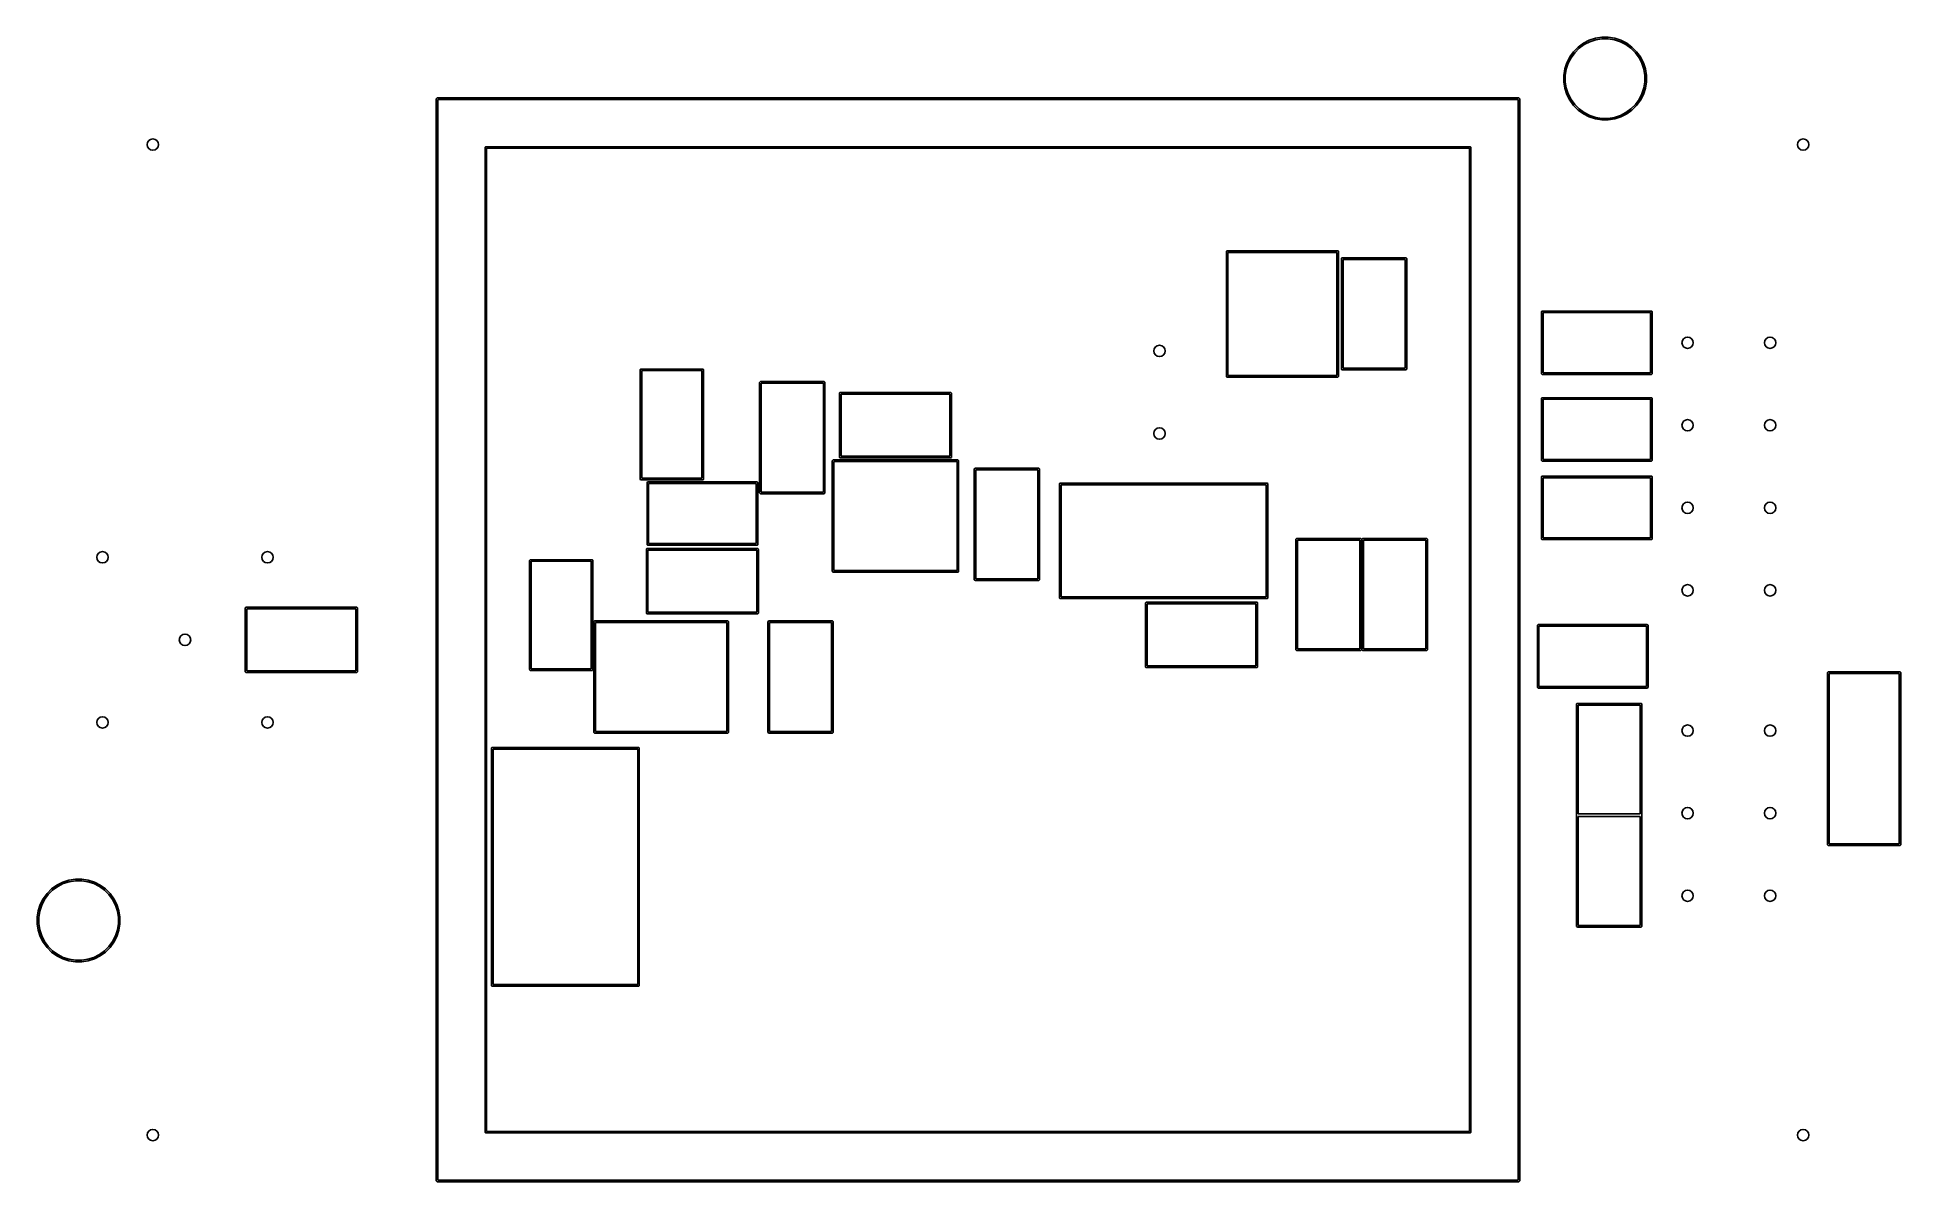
# Model space of a CAD drawing. Extents: x 0.26 to 2.52, y 0.34 to 1.73.
import ezdxf

# ---------------------------------------------------------------- set-up
doc = ezdxf.new("R2010")
doc.units = 0
doc.header["$MEASUREMENT"] = 0
doc.layers.add('BLACK', color=7, linetype='CONTINUOUS')

msp = doc.modelspace()

# ---------------------------------------------------------------- linework, layer by layer
at = {"layer": 'BLACK', "linetype": 'CONTINUOUS'}
for p, q in [((2.1218, 1.7126), (2.1274, 1.7182)), ((2.1286, 1.7168), (2.1232, 1.7114)), ((2.1274, 1.7182), (2.1338, 1.7228)), ((2.1347, 1.7212), (2.1286, 1.7168)), ((2.1338, 1.7228), (2.1408, 1.7264)), ((2.1415, 1.7247), (2.1347, 1.7212)), ((2.1408, 1.7264), (2.1483, 1.7288)), ((2.1487, 1.727), (2.1415, 1.7247)), ((2.1483, 1.7288), (2.1561, 1.73)), ((2.1562, 1.7282), (2.1487, 1.727)), ((2.1561, 1.73), (2.1639, 1.73)), ((2.1638, 1.7282), (2.1562, 1.7282)), ((2.1713, 1.727), (2.1638, 1.7282)), ((2.1639, 1.73), (2.1717, 1.7288)), ((2.1785, 1.7247), (2.1713, 1.727)), ((2.1717, 1.7288), (2.1792, 1.7264)), ((2.1853, 1.7212), (2.1785, 1.7247)), ((2.1792, 1.7264), (2.1862, 1.7228)), ((2.1914, 1.7168), (2.1853, 1.7212)), ((2.1862, 1.7228), (2.1926, 1.7182)), ((2.1968, 1.7114), (2.1914, 1.7168)), ((2.1926, 1.7182), (2.1982, 1.7126)), ((2.1112, 1.6917), (2.1136, 1.6992)), ((2.1153, 1.6985), (2.113, 1.6913)), ((2.1136, 1.6992), (2.1172, 1.7062)), ((2.1188, 1.7053), (2.1153, 1.6985)), ((2.1172, 1.7062), (2.1218, 1.7126)), ((2.1232, 1.7114), (2.1188, 1.7053)), ((2.2012, 1.7053), (2.1968, 1.7114)), ((2.1982, 1.7126), (2.2028, 1.7062)), ((2.2047, 1.6985), (2.2012, 1.7053)), ((2.2028, 1.7062), (2.2064, 1.6992)), ((2.207, 1.6913), (2.2047, 1.6985)), ((2.2064, 1.6992), (2.2088, 1.6917)), ((2.11, 1.6839), (2.1112, 1.6917)), ((2.11, 1.6838), (2.11, 1.6839)), ((2.11, 1.6761), (2.11, 1.6838)), ((2.1112, 1.6683), (2.11, 1.6761)), ((2.113, 1.6913), (2.1118, 1.6838)), ((2.1118, 1.6838), (2.1118, 1.6762)), ((2.1118, 1.6762), (2.113, 1.6687)), ((2.2082, 1.6838), (2.207, 1.6913)), ((2.207, 1.6687), (2.2082, 1.6762)), ((2.2082, 1.6762), (2.2082, 1.6838)), ((2.2088, 1.6917), (2.21, 1.6839)), ((2.21, 1.6761), (2.2088, 1.6683)), ((2.21, 1.6839), (2.21, 1.6761)), ((0.7435, 1.6555), (0.7436, 1.6559)), ((0.7435, 0.3445), (0.7435, 1.6555)), ((0.7436, 1.6559), (0.7441, 1.6564)), ((0.7441, 1.6564), (0.7445, 1.6565)), ((0.7445, 1.6565), (2.0555, 1.6565)), ((0.7455, 1.6545), (0.7455, 0.3455)), ((2.0545, 1.6545), (0.7455, 1.6545)), ((2.0545, 0.3455), (2.0545, 1.6545)), ((2.0555, 1.6565), (2.0559, 1.6564)), ((2.0559, 1.6564), (2.0564, 1.6559)), ((2.0564, 1.6559), (2.0565, 1.6555)), ((2.0565, 1.6555), (2.0565, 0.3445)), ((2.1136, 1.6608), (2.1112, 1.6683)), ((2.113, 1.6687), (2.1153, 1.6615)), ((2.1172, 1.6538), (2.1136, 1.6608)), ((2.1153, 1.6615), (2.1188, 1.6547)), ((2.1218, 1.6474), (2.1172, 1.6538)), ((2.1188, 1.6547), (2.1232, 1.6486)), ((2.1968, 1.6486), (2.2012, 1.6547)), ((2.2028, 1.6538), (2.1982, 1.6474)), ((2.2012, 1.6547), (2.2047, 1.6615)), ((2.2064, 1.6608), (2.2028, 1.6538)), ((2.2047, 1.6615), (2.207, 1.6687)), ((2.2088, 1.6683), (2.2064, 1.6608)), ((2.1274, 1.6418), (2.1218, 1.6474)), ((2.1232, 1.6486), (2.1286, 1.6432)), ((2.1338, 1.6372), (2.1274, 1.6418)), ((2.1286, 1.6432), (2.1347, 1.6388)), ((2.1408, 1.6336), (2.1338, 1.6372)), ((2.1347, 1.6388), (2.1415, 1.6353)), ((2.1483, 1.6312), (2.1408, 1.6336)), ((2.1415, 1.6353), (2.1487, 1.633)), ((2.1561, 1.63), (2.1483, 1.6312)), ((2.1487, 1.633), (2.1562, 1.6318)), ((2.1639, 1.63), (2.1561, 1.63)), ((2.1562, 1.6318), (2.1638, 1.6318)), ((2.1638, 1.6318), (2.1713, 1.633)), ((2.1717, 1.6312), (2.1639, 1.63)), ((2.1713, 1.633), (2.1785, 1.6353)), ((2.1792, 1.6336), (2.1717, 1.6312)), ((2.1785, 1.6353), (2.1853, 1.6388)), ((2.1862, 1.6372), (2.1792, 1.6336)), ((2.1853, 1.6388), (2.1914, 1.6432)), ((2.1926, 1.6418), (2.1862, 1.6372)), ((2.1914, 1.6432), (2.1968, 1.6486)), ((2.1982, 1.6474), (2.1926, 1.6418)), ((0.8026, 1.5968), (0.8032, 1.5974)), ((0.8026, 1.5965), (0.8026, 1.5968)), ((0.8026, 0.4035), (0.8026, 1.5965)), ((0.8032, 1.5974), (0.8035, 1.5974)), ((0.8035, 1.5974), (1.9965, 1.5974)), ((0.8045, 1.5955), (0.8045, 0.4045)), ((1.9955, 1.5955), (0.8045, 1.5955)), ((1.9955, 0.4045), (1.9955, 1.5955)), ((1.9965, 1.5974), (1.9968, 1.5974)), ((1.9968, 1.5974), (1.9974, 1.5968)), ((1.9974, 1.5968), (1.9974, 1.5965)), ((1.9974, 1.5965), (1.9974, 0.4035)), ((1.701, 1.4704), (1.7011, 1.4708)), ((1.701, 1.3192), (1.701, 1.4704)), ((1.7011, 1.4708), (1.7016, 1.4713)), ((1.7016, 1.4713), (1.702, 1.4714)), ((1.702, 1.4714), (1.8359, 1.4714)), ((1.703, 1.4694), (1.703, 1.3202)), ((1.8349, 1.4694), (1.703, 1.4694)), ((1.8349, 1.3202), (1.8349, 1.4694)), ((1.8359, 1.4714), (1.8362, 1.4713)), ((1.8362, 1.4713), (1.8368, 1.4708)), ((1.8368, 1.4708), (1.8368, 1.4704)), ((1.8368, 1.4704), (1.8368, 1.3192)), ((1.8404, 1.4619), (1.8405, 1.4623)), ((1.8404, 1.3281), (1.8404, 1.4619)), ((1.8405, 1.4623), (1.841, 1.4628)), ((1.841, 1.4628), (1.8414, 1.4629)), ((1.8414, 1.4629), (1.9186, 1.4629)), ((1.8424, 1.4609), (1.8424, 1.3291)), ((1.9176, 1.4609), (1.8424, 1.4609)), ((1.9176, 1.3291), (1.9176, 1.4609)), ((1.9186, 1.4629), (1.919, 1.4628)), ((1.919, 1.4628), (1.9195, 1.4623)), ((1.9195, 1.4623), (1.9196, 1.4619)), ((1.9196, 1.4619), (1.9196, 1.3281)), ((2.0829, 1.3978), (2.0835, 1.3983)), ((2.0829, 1.3974), (2.0829, 1.3978)), ((2.0829, 1.3226), (2.0829, 1.3974)), ((2.0835, 1.3983), (2.0839, 1.3984)), ((2.0839, 1.3984), (2.2161, 1.3984)), ((2.0848, 1.3964), (2.0848, 1.3236)), ((2.2152, 1.3964), (2.0848, 1.3964)), ((2.2152, 1.3236), (2.2152, 1.3964)), ((2.2161, 1.3984), (2.2165, 1.3983)), ((2.2165, 1.3983), (2.2171, 1.3978)), ((2.2171, 1.3978), (2.2171, 1.3974)), ((2.2171, 1.3974), (2.2171, 1.3226)), ((0.9906, 1.3271), (0.9907, 1.3275)), ((0.9906, 1.1949), (0.9906, 1.3271)), ((0.9907, 1.3275), (0.9912, 1.3281)), ((0.9912, 1.3281), (0.9916, 1.3281)), ((0.9916, 1.3281), (1.0664, 1.3281)), ((0.9926, 1.3262), (0.9926, 1.1958)), ((1.0654, 1.3262), (0.9926, 1.3262)), ((1.0654, 1.1958), (1.0654, 1.3262)), ((1.0664, 1.3281), (1.0668, 1.3281)), ((1.0668, 1.3281), (1.0673, 1.3275)), ((1.0673, 1.3275), (1.0674, 1.3271)), ((1.0674, 1.3271), (1.0674, 1.1949)), ((1.1354, 1.3119), (1.1355, 1.3123)), ((1.1354, 1.1781), (1.1354, 1.3119)), ((1.1355, 1.3123), (1.136, 1.3128)), ((1.136, 1.3128), (1.1364, 1.3129)), ((1.1364, 1.3129), (1.2136, 1.3129)), ((1.1374, 1.3109), (1.1374, 1.1791)), ((1.2126, 1.3109), (1.1374, 1.3109)), ((1.2126, 1.1791), (1.2126, 1.3109)), ((1.2136, 1.3129), (1.214, 1.3128)), ((1.214, 1.3128), (1.2145, 1.3123)), ((1.2145, 1.3123), (1.2146, 1.3119)), ((1.2146, 1.3119), (1.2146, 1.1781)), ((1.7011, 1.3189), (1.701, 1.3192)), ((1.7016, 1.3183), (1.7011, 1.3189)), ((1.702, 1.3182), (1.7016, 1.3183)), ((1.8359, 1.3182), (1.702, 1.3182)), ((1.703, 1.3202), (1.8349, 1.3202)), ((1.8362, 1.3183), (1.8359, 1.3182)), ((1.8368, 1.3189), (1.8362, 1.3183)), ((1.8368, 1.3192), (1.8368, 1.3189)), ((1.8405, 1.3277), (1.8404, 1.3281)), ((1.841, 1.3272), (1.8405, 1.3277)), ((1.8414, 1.3271), (1.841, 1.3272)), ((1.9186, 1.3271), (1.8414, 1.3271)), ((1.8424, 1.3291), (1.9176, 1.3291)), ((1.919, 1.3272), (1.9186, 1.3271)), ((1.9195, 1.3277), (1.919, 1.3272)), ((1.9196, 1.3281), (1.9195, 1.3277)), ((2.0829, 1.3222), (2.0829, 1.3226)), ((2.0835, 1.3217), (2.0829, 1.3222)), ((2.0839, 1.3216), (2.0835, 1.3217)), ((2.2161, 1.3216), (2.0839, 1.3216)), ((2.0848, 1.3236), (2.2152, 1.3236)), ((2.2165, 1.3217), (2.2161, 1.3216)), ((2.2171, 1.3222), (2.2165, 1.3217)), ((2.2171, 1.3226), (2.2171, 1.3222)), ((1.2321, 1.2986), (1.2322, 1.299)), ((1.2321, 1.2214), (1.2321, 1.2986)), ((1.2322, 1.299), (1.2327, 1.2995)), ((1.2327, 1.2995), (1.2331, 1.2996)), ((1.2331, 1.2996), (1.3669, 1.2996)), ((1.2341, 1.2976), (1.2341, 1.2224)), ((1.3659, 1.2976), (1.2341, 1.2976)), ((1.3659, 1.2224), (1.3659, 1.2976)), ((1.3669, 1.2996), (1.3673, 1.2995)), ((1.3673, 1.2995), (1.3678, 1.299)), ((1.3678, 1.299), (1.3679, 1.2986)), ((1.3679, 1.2986), (1.3679, 1.2214)), ((2.0829, 1.2928), (2.0835, 1.2933)), ((2.0829, 1.2924), (2.0829, 1.2928)), ((2.0829, 1.2176), (2.0829, 1.2924)), ((2.0835, 1.2933), (2.0839, 1.2934)), ((2.0839, 1.2934), (2.2161, 1.2934)), ((2.0848, 1.2914), (2.0848, 1.2186)), ((2.2152, 1.2914), (2.0848, 1.2914)), ((2.2152, 1.2186), (2.2152, 1.2914)), ((2.2161, 1.2934), (2.2165, 1.2933)), ((2.2165, 1.2933), (2.2171, 1.2928)), ((2.2171, 1.2928), (2.2171, 1.2924)), ((2.2171, 1.2924), (2.2171, 1.2176)), ((1.2322, 1.221), (1.2321, 1.2214)), ((1.2327, 1.2205), (1.2322, 1.221)), ((1.2331, 1.2204), (1.2327, 1.2205)), ((1.3669, 1.2204), (1.2331, 1.2204)), ((1.2341, 1.2224), (1.3659, 1.2224)), ((1.3673, 1.2205), (1.3669, 1.2204)), ((1.3678, 1.221), (1.3673, 1.2205)), ((1.3679, 1.2214), (1.3678, 1.221)), ((1.2234, 1.2169), (1.2235, 1.2173)), ((1.2234, 1.0831), (1.2234, 1.2169)), ((1.2235, 1.2173), (1.224, 1.2178)), ((1.224, 1.2178), (1.2244, 1.2179)), ((1.2244, 1.2179), (1.3756, 1.2179)), ((1.2254, 1.2159), (1.2254, 1.0841)), ((1.3746, 1.2159), (1.2254, 1.2159)), ((1.3746, 1.0841), (1.3746, 1.2159)), ((1.3756, 1.2179), (1.376, 1.2178)), ((1.376, 1.2178), (1.3765, 1.2173)), ((1.3765, 1.2173), (1.3766, 1.2169)), ((1.3766, 1.2169), (1.3766, 1.0831)), ((1.3954, 1.2069), (1.3955, 1.2073)), ((1.3954, 1.0731), (1.3954, 1.2069)), ((1.3955, 1.2073), (1.396, 1.2078)), ((1.396, 1.2078), (1.3964, 1.2079)), ((1.3964, 1.2079), (1.4736, 1.2079)), ((1.3974, 1.2059), (1.3974, 1.0741)), ((1.4726, 1.2059), (1.3974, 1.2059)), ((1.4726, 1.0741), (1.4726, 1.2059)), ((1.4736, 1.2079), (1.474, 1.2078)), ((1.474, 1.2078), (1.4745, 1.2073)), ((1.4745, 1.2073), (1.4746, 1.2069)), ((1.4746, 1.2069), (1.4746, 1.0731)), ((2.0829, 1.2172), (2.0829, 1.2176)), ((2.0835, 1.2167), (2.0829, 1.2172)), ((2.0829, 1.1978), (2.0835, 1.1983)), ((2.0829, 1.1974), (2.0829, 1.1978)), ((2.0829, 1.1226), (2.0829, 1.1974)), ((2.0839, 1.2166), (2.0835, 1.2167)), ((2.0835, 1.1983), (2.0839, 1.1984)), ((2.2161, 1.2166), (2.0839, 1.2166)), ((2.0839, 1.1984), (2.2161, 1.1984)), ((2.0848, 1.2186), (2.2152, 1.2186)), ((2.2165, 1.2167), (2.2161, 1.2166)), ((2.2161, 1.1984), (2.2165, 1.1983)), ((2.2171, 1.2172), (2.2165, 1.2167)), ((2.2165, 1.1983), (2.2171, 1.1978)), ((2.2171, 1.2176), (2.2171, 1.2172)), ((2.2171, 1.1978), (2.2171, 1.1974)), ((2.2171, 1.1974), (2.2171, 1.1226)), ((0.9907, 1.1945), (0.9906, 1.1949)), ((0.9912, 1.1939), (0.9907, 1.1945)), ((0.9916, 1.1939), (0.9912, 1.1939)), ((1.0664, 1.1939), (0.9916, 1.1939)), ((0.9926, 1.1958), (1.0654, 1.1958)), ((0.9989, 1.1908), (0.9995, 1.1913)), ((0.9989, 1.1904), (0.9989, 1.1908)), ((0.9989, 1.1156), (0.9989, 1.1904)), ((0.9995, 1.1913), (0.9999, 1.1914)), ((0.9999, 1.1914), (1.1321, 1.1914)), ((1.0008, 1.1894), (1.0008, 1.1166)), ((1.1312, 1.1894), (1.0008, 1.1894)), ((1.0668, 1.1939), (1.0664, 1.1939)), ((1.0673, 1.1945), (1.0668, 1.1939)), ((1.0674, 1.1949), (1.0673, 1.1945)), ((1.1312, 1.1166), (1.1312, 1.1894)), ((1.1321, 1.1914), (1.1325, 1.1913)), ((1.1325, 1.1913), (1.1331, 1.1908)), ((1.1331, 1.1908), (1.1331, 1.1904)), ((1.1331, 1.1904), (1.1331, 1.1156)), ((1.1355, 1.1777), (1.1354, 1.1781)), ((1.136, 1.1772), (1.1355, 1.1777)), ((1.1364, 1.1771), (1.136, 1.1772)), ((1.2136, 1.1771), (1.1364, 1.1771)), ((1.1374, 1.1791), (1.2126, 1.1791)), ((1.214, 1.1772), (1.2136, 1.1771)), ((1.2145, 1.1777), (1.214, 1.1772)), ((1.2146, 1.1781), (1.2145, 1.1777)), ((1.4988, 1.1889), (1.4989, 1.1893)), ((1.4988, 1.0511), (1.4988, 1.1889)), ((1.4989, 1.1893), (1.4994, 1.1898)), ((1.4994, 1.1898), (1.4998, 1.1899)), ((1.4998, 1.1899), (1.7502, 1.1899)), ((1.5008, 1.1879), (1.5008, 1.0521)), ((1.7492, 1.1879), (1.5008, 1.1879)), ((1.7492, 1.0521), (1.7492, 1.1879)), ((1.7502, 1.1899), (1.7506, 1.1898)), ((1.7506, 1.1898), (1.7511, 1.1893)), ((1.7511, 1.1893), (1.7512, 1.1889)), ((1.7512, 1.1889), (1.7512, 1.0511)), ((2.0848, 1.1964), (2.0848, 1.1236)), ((2.2152, 1.1964), (2.0848, 1.1964)), ((2.2152, 1.1236), (2.2152, 1.1964)), ((0.9981, 1.1096), (0.9982, 1.11)), ((0.9981, 1.0324), (0.9981, 1.1096)), ((0.9982, 1.11), (0.9987, 1.1105)), ((0.9987, 1.1105), (0.9991, 1.1106)), ((0.9989, 1.1152), (0.9989, 1.1156)), ((0.9995, 1.1147), (0.9989, 1.1152)), ((0.9991, 1.1106), (1.1329, 1.1106)), ((0.9999, 1.1146), (0.9995, 1.1147)), ((1.1321, 1.1146), (0.9999, 1.1146)), ((1.0001, 1.1086), (1.0001, 1.0334)), ((1.1319, 1.1086), (1.0001, 1.1086)), ((1.0008, 1.1166), (1.1312, 1.1166)), ((1.1319, 1.0334), (1.1319, 1.1086)), ((1.1325, 1.1147), (1.1321, 1.1146)), ((1.1331, 1.1152), (1.1325, 1.1147)), ((1.1329, 1.1106), (1.1333, 1.1105)), ((1.1331, 1.1156), (1.1331, 1.1152)), ((1.1333, 1.1105), (1.1338, 1.11)), ((1.1338, 1.11), (1.1339, 1.1096)), ((1.1339, 1.1096), (1.1339, 1.0324)), ((1.7854, 1.1219), (1.7855, 1.1223)), ((1.7854, 0.9881), (1.7854, 1.1219)), ((1.7855, 1.1223), (1.786, 1.1228)), ((1.786, 1.1228), (1.7864, 1.1229)), ((1.7864, 1.1229), (1.8636, 1.1229)), ((1.7874, 1.1209), (1.7874, 0.9891)), ((1.8626, 1.1209), (1.7874, 1.1209)), ((1.8626, 0.9891), (1.8626, 1.1209)), ((1.8636, 1.1229), (1.864, 1.1228)), ((1.864, 1.1228), (1.8645, 1.1223)), ((1.8645, 1.1223), (1.8646, 1.1219)), ((1.8646, 1.1219), (1.8646, 0.9881)), ((1.8654, 1.1219), (1.8655, 1.1223)), ((1.8654, 0.9881), (1.8654, 1.1219)), ((1.8655, 1.1223), (1.866, 1.1228)), ((1.866, 1.1228), (1.8664, 1.1229)), ((1.8664, 1.1229), (1.9436, 1.1229)), ((1.8674, 1.1209), (1.8674, 0.9891)), ((1.9426, 1.1209), (1.8674, 1.1209)), ((1.9426, 0.9891), (1.9426, 1.1209)), ((1.9436, 1.1229), (1.944, 1.1228)), ((1.944, 1.1228), (1.9445, 1.1223)), ((1.9445, 1.1223), (1.9446, 1.1219)), ((1.9446, 1.1219), (1.9446, 0.9881)), ((2.0829, 1.1222), (2.0829, 1.1226)), ((2.0835, 1.1217), (2.0829, 1.1222)), ((2.0839, 1.1216), (2.0835, 1.1217)), ((2.2161, 1.1216), (2.0839, 1.1216)), ((2.0848, 1.1236), (2.2152, 1.1236)), ((2.2165, 1.1217), (2.2161, 1.1216)), ((2.2171, 1.1222), (2.2165, 1.1217)), ((2.2171, 1.1226), (2.2171, 1.1222)), ((0.8566, 1.0961), (0.8567, 1.0965)), ((0.8566, 0.9639), (0.8566, 1.0961)), ((0.8567, 1.0965), (0.8572, 1.0971)), ((0.8572, 1.0971), (0.8576, 1.0971)), ((0.8576, 1.0971), (0.9324, 1.0971)), ((0.8586, 1.0952), (0.8586, 0.9648)), ((0.9314, 1.0952), (0.8586, 1.0952)), ((0.9314, 0.9648), (0.9314, 1.0952)), ((0.9324, 1.0971), (0.9328, 1.0971)), ((0.9328, 1.0971), (0.9333, 1.0965)), ((0.9333, 1.0965), (0.9334, 1.0961)), ((0.9334, 1.0961), (0.9334, 0.9639)), ((1.2254, 1.0841), (1.3746, 1.0841)), ((1.2235, 1.0827), (1.2234, 1.0831)), ((1.224, 1.0822), (1.2235, 1.0827)), ((1.2244, 1.0821), (1.224, 1.0822)), ((1.3756, 1.0821), (1.2244, 1.0821)), ((1.376, 1.0822), (1.3756, 1.0821)), ((1.3765, 1.0827), (1.376, 1.0822)), ((1.3766, 1.0831), (1.3765, 1.0827)), ((1.3955, 1.0727), (1.3954, 1.0731)), ((1.396, 1.0722), (1.3955, 1.0727)), ((1.3964, 1.0721), (1.396, 1.0722)), ((1.4736, 1.0721), (1.3964, 1.0721)), ((1.3974, 1.0741), (1.4726, 1.0741)), ((1.474, 1.0722), (1.4736, 1.0721)), ((1.4745, 1.0727), (1.474, 1.0722)), ((1.4746, 1.0731), (1.4745, 1.0727)), ((0.5121, 1.0386), (0.5122, 1.039)), ((0.5122, 1.039), (0.5127, 1.0395)), ((0.5127, 1.0395), (0.5131, 1.0396)), ((0.5131, 1.0396), (0.6469, 1.0396)), ((0.6469, 1.0396), (0.6473, 1.0395)), ((0.6473, 1.0395), (0.6478, 1.039)), ((0.6478, 1.039), (0.6479, 1.0386)), ((1.4989, 1.0507), (1.4988, 1.0511)), ((1.4994, 1.0502), (1.4989, 1.0507)), ((1.4998, 1.0501), (1.4994, 1.0502)), ((1.7502, 1.0501), (1.4998, 1.0501)), ((1.5008, 1.0521), (1.7492, 1.0521)), ((1.6031, 1.0446), (1.6032, 1.045)), ((1.6031, 0.9674), (1.6031, 1.0446)), ((1.6032, 1.045), (1.6037, 1.0455)), ((1.6037, 1.0455), (1.6041, 1.0456)), ((1.6041, 1.0456), (1.7379, 1.0456)), ((1.6051, 1.0436), (1.6051, 0.9684)), ((1.7369, 1.0436), (1.6051, 1.0436)), ((1.7369, 0.9684), (1.7369, 1.0436)), ((1.7379, 1.0456), (1.7383, 1.0455)), ((1.7383, 1.0455), (1.7388, 1.045)), ((1.7388, 1.045), (1.7389, 1.0446)), ((1.7389, 1.0446), (1.7389, 0.9674)), ((1.7506, 1.0502), (1.7502, 1.0501)), ((1.7511, 1.0507), (1.7506, 1.0502)), ((1.7512, 1.0511), (1.7511, 1.0507)), ((0.5121, 0.9614), (0.5121, 1.0386)), ((0.5141, 1.0376), (0.5141, 0.9624)), ((0.6459, 1.0376), (0.5141, 1.0376)), ((0.6459, 0.9624), (0.6459, 1.0376)), ((0.6479, 1.0386), (0.6479, 0.9614)), ((0.9343, 1.0219), (0.9344, 1.0223)), ((0.9343, 0.8881), (0.9343, 1.0219)), ((0.9344, 1.0223), (0.9349, 1.0228)), ((0.9349, 1.0228), (0.9353, 1.0229)), ((0.9353, 1.0229), (1.0967, 1.0229)), ((0.9363, 1.0209), (0.9363, 0.8891)), ((1.0957, 1.0209), (0.9363, 1.0209)), ((0.9982, 1.032), (0.9981, 1.0324)), ((0.9987, 1.0315), (0.9982, 1.032)), ((0.9991, 1.0314), (0.9987, 1.0315)), ((1.1329, 1.0314), (0.9991, 1.0314)), ((1.0001, 1.0334), (1.1319, 1.0334)), ((1.0957, 0.8891), (1.0957, 1.0209)), ((1.0967, 1.0229), (1.0971, 1.0228)), ((1.0971, 1.0228), (1.0976, 1.0223)), ((1.0976, 1.0223), (1.0977, 1.0219)), ((1.0977, 1.0219), (1.0977, 0.8881)), ((1.1333, 1.0315), (1.1329, 1.0314)), ((1.1338, 1.032), (1.1333, 1.0315)), ((1.1339, 1.0324), (1.1338, 1.032)), ((1.1454, 1.0219), (1.1455, 1.0223)), ((1.1454, 0.8881), (1.1454, 1.0219)), ((1.1455, 1.0223), (1.146, 1.0228)), ((1.146, 1.0228), (1.1464, 1.0229)), ((1.1464, 1.0229), (1.2236, 1.0229)), ((1.1474, 1.0209), (1.1474, 0.8891)), ((1.2226, 1.0209), (1.1474, 1.0209)), ((1.2226, 0.8891), (1.2226, 1.0209)), ((1.2236, 1.0229), (1.224, 1.0228)), ((1.224, 1.0228), (1.2245, 1.0223)), ((1.2245, 1.0223), (1.2246, 1.0219)), ((1.2246, 1.0219), (1.2246, 0.8881)), ((2.0779, 1.0178), (2.0785, 1.0183)), ((2.0779, 1.0174), (2.0779, 1.0178)), ((2.0779, 0.9426), (2.0779, 1.0174)), ((2.0785, 1.0183), (2.0789, 1.0184)), ((2.0789, 1.0184), (2.2111, 1.0184)), ((2.0798, 1.0164), (2.0798, 0.9436)), ((2.2102, 1.0164), (2.0798, 1.0164)), ((2.2102, 0.9436), (2.2102, 1.0164)), ((2.2111, 1.0184), (2.2115, 1.0183)), ((2.2115, 1.0183), (2.2121, 1.0178)), ((2.2121, 1.0178), (2.2121, 1.0174)), ((2.2121, 1.0174), (2.2121, 0.9426)), ((1.7855, 0.9877), (1.7854, 0.9881)), ((1.786, 0.9872), (1.7855, 0.9877)), ((1.7864, 0.9871), (1.786, 0.9872)), ((1.8636, 0.9871), (1.7864, 0.9871)), ((1.7874, 0.9891), (1.8626, 0.9891)), ((1.864, 0.9872), (1.8636, 0.9871)), ((1.8645, 0.9877), (1.864, 0.9872)), ((1.8646, 0.9881), (1.8645, 0.9877)), ((1.8655, 0.9877), (1.8654, 0.9881)), ((1.866, 0.9872), (1.8655, 0.9877)), ((1.8664, 0.9871), (1.866, 0.9872)), ((1.9436, 0.9871), (1.8664, 0.9871)), ((1.8674, 0.9891), (1.9426, 0.9891)), ((1.944, 0.9872), (1.9436, 0.9871)), ((1.9445, 0.9877), (1.944, 0.9872)), ((1.9446, 0.9881), (1.9445, 0.9877)), ((0.5122, 0.961), (0.5121, 0.9614)), ((0.5127, 0.9605), (0.5122, 0.961)), ((0.5131, 0.9604), (0.5127, 0.9605)), ((0.6469, 0.9604), (0.5131, 0.9604)), ((0.5141, 0.9624), (0.6459, 0.9624)), ((0.6473, 0.9605), (0.6469, 0.9604)), ((0.6478, 0.961), (0.6473, 0.9605)), ((0.6479, 0.9614), (0.6478, 0.961)), ((0.8567, 0.9635), (0.8566, 0.9639)), ((0.8572, 0.9629), (0.8567, 0.9635)), ((0.8576, 0.9629), (0.8572, 0.9629)), ((0.9324, 0.9629), (0.8576, 0.9629)), ((0.8586, 0.9648), (0.9314, 0.9648)), ((0.9328, 0.9629), (0.9324, 0.9629)), ((0.9333, 0.9635), (0.9328, 0.9629)), ((0.9334, 0.9639), (0.9333, 0.9635)), ((1.6032, 0.967), (1.6031, 0.9674)), ((1.6037, 0.9665), (1.6032, 0.967)), ((1.6041, 0.9664), (1.6037, 0.9665)), ((1.7379, 0.9664), (1.6041, 0.9664)), ((1.6051, 0.9684), (1.7369, 0.9684)), ((1.7383, 0.9665), (1.7379, 0.9664)), ((1.7388, 0.967), (1.7383, 0.9665)), ((1.7389, 0.9674), (1.7388, 0.967)), ((2.4297, 0.9603), (2.4298, 0.9607)), ((2.4297, 0.7517), (2.4297, 0.9603)), ((2.4298, 0.9607), (2.4303, 0.9612)), ((2.4303, 0.9612), (2.4307, 0.9613)), ((2.4307, 0.9613), (2.5173, 0.9613)), ((2.4317, 0.9593), (2.4317, 0.7527)), ((2.5163, 0.9593), (2.4317, 0.9593)), ((2.5163, 0.7527), (2.5163, 0.9593)), ((2.5173, 0.9613), (2.5177, 0.9612)), ((2.5177, 0.9612), (2.5182, 0.9607)), ((2.5182, 0.9607), (2.5183, 0.9603)), ((2.5183, 0.9603), (2.5183, 0.7517)), ((2.0779, 0.9422), (2.0779, 0.9426)), ((2.0785, 0.9417), (2.0779, 0.9422)), ((2.0789, 0.9416), (2.0785, 0.9417)), ((2.2111, 0.9416), (2.0789, 0.9416)), ((2.0798, 0.9436), (2.2102, 0.9436)), ((2.2115, 0.9417), (2.2111, 0.9416)), ((2.2121, 0.9422), (2.2115, 0.9417)), ((2.2121, 0.9426), (2.2121, 0.9422)), ((2.1254, 0.9219), (2.1255, 0.9223)), ((2.1254, 0.7881), (2.1254, 0.9219)), ((2.1255, 0.9223), (2.126, 0.9228)), ((2.126, 0.9228), (2.1264, 0.9229)), ((2.1264, 0.9229), (2.2036, 0.9229)), ((2.1274, 0.9209), (2.1274, 0.7891)), ((2.2026, 0.9209), (2.1274, 0.9209)), ((2.2026, 0.7891), (2.2026, 0.9209)), ((2.2036, 0.9229), (2.204, 0.9228)), ((2.204, 0.9228), (2.2045, 0.9223)), ((2.2045, 0.9223), (2.2046, 0.9219)), ((2.2046, 0.9219), (2.2046, 0.7881)), ((0.9344, 0.8877), (0.9343, 0.8881)), ((0.9349, 0.8872), (0.9344, 0.8877)), ((0.9353, 0.8871), (0.9349, 0.8872)), ((1.0967, 0.8871), (0.9353, 0.8871)), ((0.9363, 0.8891), (1.0957, 0.8891)), ((1.0971, 0.8872), (1.0967, 0.8871)), ((1.0976, 0.8877), (1.0971, 0.8872)), ((1.0977, 0.8881), (1.0976, 0.8877)), ((1.1455, 0.8877), (1.1454, 0.8881)), ((1.146, 0.8872), (1.1455, 0.8877)), ((1.1464, 0.8871), (1.146, 0.8872)), ((1.2236, 0.8871), (1.1464, 0.8871)), ((1.1474, 0.8891), (1.2226, 0.8891)), ((1.224, 0.8872), (1.2236, 0.8871)), ((1.2245, 0.8877), (1.224, 0.8872)), ((1.2246, 0.8881), (1.2245, 0.8877)), ((0.8104, 0.8687), (0.8105, 0.8691)), ((0.8104, 0.5813), (0.8104, 0.8687)), ((0.8105, 0.8691), (0.811, 0.8696)), ((0.811, 0.8696), (0.8114, 0.8697)), ((0.8114, 0.8697), (0.9886, 0.8697)), ((0.8124, 0.8677), (0.8124, 0.5823)), ((0.9876, 0.8677), (0.8124, 0.8677)), ((0.9876, 0.5823), (0.9876, 0.8677)), ((0.9886, 0.8697), (0.989, 0.8696)), ((0.989, 0.8696), (0.9895, 0.8691)), ((0.9895, 0.8691), (0.9896, 0.8687)), ((0.9896, 0.8687), (0.9896, 0.5813)), ((2.1255, 0.7877), (2.1254, 0.7881)), ((2.1254, 0.7869), (2.1255, 0.7873)), ((2.1254, 0.6531), (2.1254, 0.7869)), ((2.1257, 0.7875), (2.1255, 0.7877)), ((2.1255, 0.7873), (2.1257, 0.7875)), ((2.1274, 0.7891), (2.2026, 0.7891)), ((2.1274, 0.7859), (2.1274, 0.6541)), ((2.2026, 0.7859), (2.1274, 0.7859)), ((2.2026, 0.6541), (2.2026, 0.7859)), ((2.2045, 0.7877), (2.2043, 0.7875)), ((2.2043, 0.7875), (2.2045, 0.7873)), ((2.2046, 0.7881), (2.2045, 0.7877)), ((2.2045, 0.7873), (2.2046, 0.7869)), ((2.2046, 0.7869), (2.2046, 0.6531)), ((2.4298, 0.7513), (2.4297, 0.7517)), ((2.4303, 0.7508), (2.4298, 0.7513)), ((2.4307, 0.7507), (2.4303, 0.7508)), ((2.5173, 0.7507), (2.4307, 0.7507)), ((2.4317, 0.7527), (2.5163, 0.7527)), ((2.5177, 0.7508), (2.5173, 0.7507)), ((2.5182, 0.7513), (2.5177, 0.7508)), ((2.5183, 0.7517), (2.5182, 0.7513)), ((0.2774, 0.6982), (0.2838, 0.7028)), ((0.2847, 0.7012), (0.2786, 0.6968)), ((0.2838, 0.7028), (0.2908, 0.7064)), ((0.2915, 0.7047), (0.2847, 0.7012)), ((0.2908, 0.7064), (0.2983, 0.7088)), ((0.2987, 0.707), (0.2915, 0.7047)), ((0.2983, 0.7088), (0.3061, 0.71)), ((0.3062, 0.7082), (0.2987, 0.707)), ((0.3061, 0.71), (0.3139, 0.71)), ((0.3138, 0.7082), (0.3062, 0.7082)), ((0.3213, 0.707), (0.3138, 0.7082)), ((0.3139, 0.71), (0.3217, 0.7088)), ((0.3285, 0.7047), (0.3213, 0.707)), ((0.3217, 0.7088), (0.3292, 0.7064)), ((0.3353, 0.7012), (0.3285, 0.7047)), ((0.3292, 0.7064), (0.3362, 0.7028)), ((0.3414, 0.6968), (0.3353, 0.7012)), ((0.3362, 0.7028), (0.3426, 0.6982)), ((0.2612, 0.6717), (0.2636, 0.6792)), ((0.2653, 0.6785), (0.263, 0.6713)), ((0.2636, 0.6792), (0.2672, 0.6862)), ((0.2688, 0.6853), (0.2653, 0.6785)), ((0.2672, 0.6862), (0.2718, 0.6926)), ((0.2732, 0.6914), (0.2688, 0.6853)), ((0.2718, 0.6926), (0.2774, 0.6982)), ((0.2786, 0.6968), (0.2732, 0.6914)), ((0.3468, 0.6914), (0.3414, 0.6968)), ((0.3426, 0.6982), (0.3482, 0.6926)), ((0.3512, 0.6853), (0.3468, 0.6914)), ((0.3482, 0.6926), (0.3528, 0.6862)), ((0.3547, 0.6785), (0.3512, 0.6853)), ((0.3528, 0.6862), (0.3564, 0.6792)), ((0.357, 0.6713), (0.3547, 0.6785)), ((0.3564, 0.6792), (0.3588, 0.6717)), ((0.26, 0.6639), (0.2612, 0.6717)), ((0.26, 0.6638), (0.26, 0.6639)), ((0.26, 0.6561), (0.26, 0.6638)), ((0.2612, 0.6483), (0.26, 0.6561)), ((0.263, 0.6713), (0.2618, 0.6638)), ((0.2618, 0.6638), (0.2618, 0.6562)), ((0.2618, 0.6562), (0.263, 0.6487)), ((0.3582, 0.6638), (0.357, 0.6713)), ((0.357, 0.6487), (0.3582, 0.6562)), ((0.3582, 0.6562), (0.3582, 0.6638)), ((0.3588, 0.6717), (0.36, 0.6639)), ((0.36, 0.6561), (0.3588, 0.6483)), ((0.36, 0.6639), (0.36, 0.6561)), ((0.2636, 0.6408), (0.2612, 0.6483)), ((0.263, 0.6487), (0.2653, 0.6415)), ((0.2672, 0.6338), (0.2636, 0.6408)), ((0.2653, 0.6415), (0.2688, 0.6347)), ((0.2718, 0.6274), (0.2672, 0.6338)), ((0.2688, 0.6347), (0.2732, 0.6286)), ((0.3468, 0.6286), (0.3512, 0.6347)), ((0.3528, 0.6338), (0.3482, 0.6274)), ((0.3512, 0.6347), (0.3547, 0.6415)), ((0.3564, 0.6408), (0.3528, 0.6338)), ((0.3547, 0.6415), (0.357, 0.6487)), ((0.3588, 0.6483), (0.3564, 0.6408)), ((2.1255, 0.6527), (2.1254, 0.6531)), ((2.126, 0.6522), (2.1255, 0.6527)), ((2.1264, 0.6521), (2.126, 0.6522)), ((2.2036, 0.6521), (2.1264, 0.6521)), ((2.1274, 0.6541), (2.2026, 0.6541)), ((2.204, 0.6522), (2.2036, 0.6521)), ((2.2045, 0.6527), (2.204, 0.6522)), ((2.2046, 0.6531), (2.2045, 0.6527)), ((0.2774, 0.6218), (0.2718, 0.6274)), ((0.2732, 0.6286), (0.2786, 0.6232)), ((0.2838, 0.6172), (0.2774, 0.6218)), ((0.2786, 0.6232), (0.2847, 0.6188)), ((0.2908, 0.6136), (0.2838, 0.6172)), ((0.2847, 0.6188), (0.2915, 0.6153)), ((0.2983, 0.6112), (0.2908, 0.6136)), ((0.2915, 0.6153), (0.2987, 0.613)), ((0.3061, 0.61), (0.2983, 0.6112)), ((0.2987, 0.613), (0.3062, 0.6118)), ((0.3139, 0.61), (0.3061, 0.61)), ((0.3062, 0.6118), (0.3138, 0.6118)), ((0.3138, 0.6118), (0.3213, 0.613)), ((0.3217, 0.6112), (0.3139, 0.61)), ((0.3213, 0.613), (0.3285, 0.6153)), ((0.3292, 0.6136), (0.3217, 0.6112)), ((0.3285, 0.6153), (0.3353, 0.6188)), ((0.3362, 0.6172), (0.3292, 0.6136)), ((0.3353, 0.6188), (0.3414, 0.6232)), ((0.3426, 0.6218), (0.3362, 0.6172)), ((0.3414, 0.6232), (0.3468, 0.6286)), ((0.3482, 0.6274), (0.3426, 0.6218)), ((0.8105, 0.5809), (0.8104, 0.5813)), ((0.811, 0.5804), (0.8105, 0.5809)), ((0.8114, 0.5803), (0.811, 0.5804)), ((0.9886, 0.5803), (0.8114, 0.5803)), ((0.8124, 0.5823), (0.9876, 0.5823)), ((0.989, 0.5804), (0.9886, 0.5803)), ((0.9895, 0.5809), (0.989, 0.5804)), ((0.9896, 0.5813), (0.9895, 0.5809)), ((0.8026, 0.4032), (0.8026, 0.4035)), ((0.8032, 0.4026), (0.8026, 0.4032)), ((0.8035, 0.4026), (0.8032, 0.4026)), ((1.9965, 0.4026), (0.8035, 0.4026)), ((0.8045, 0.4045), (1.9955, 0.4045)), ((1.9968, 0.4026), (1.9965, 0.4026)), ((1.9974, 0.4032), (1.9968, 0.4026)), ((1.9974, 0.4035), (1.9974, 0.4032)), ((0.7436, 0.3441), (0.7435, 0.3445)), ((0.7441, 0.3436), (0.7436, 0.3441)), ((0.7445, 0.3435), (0.7441, 0.3436)), ((2.0555, 0.3435), (0.7445, 0.3435)), ((0.7455, 0.3455), (2.0545, 0.3455)), ((2.0559, 0.3436), (2.0555, 0.3435)), ((2.0564, 0.3441), (2.0559, 0.3436)), ((2.0565, 0.3445), (2.0564, 0.3441))]:
    msp.add_line(p, q, dxfattribs=at)
at = {"layer": 'BLACK'}
for centre in [(0.4, 1.6), (2.4, 1.6), (1.62, 1.35), (2.26, 1.36), (2.36, 1.36), (2.26, 1.26), (2.36, 1.26), (1.62, 1.25), (2.26, 1.16), (2.36, 1.16), (0.339, 1.1), (0.539, 1.1), (2.26, 1.06), (2.36, 1.06), (0.439, 1), (0.339, 0.9), (0.539, 0.9), (2.26, 0.89), (2.36, 0.89), (2.26, 0.79), (2.36, 0.79), (2.26, 0.69), (2.36, 0.69), (0.4, 0.4), (2.4, 0.4)]:
    msp.add_circle(centre, 0.00689, dxfattribs=at)

doc.saveas('drawing.dxf')
